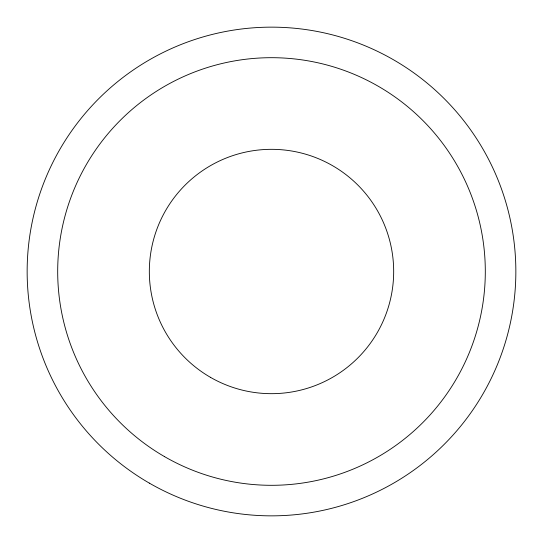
<?xml version="1.0" encoding="UTF-8"?>
<svg xmlns="http://www.w3.org/2000/svg" width="543" height="543" viewBox="0 0 543 543"><rect width="100%" height="100%" fill="white"/><g stroke="black" fill="none" stroke-linecap="round" stroke-linejoin="round"><path stroke-width="0.81" d="M210.412 377.304A122.175 122.175 0 0 0 393.675 271.5A122.175 122.175 0 0 0 210.412 165.696A122.175 122.175 0 0 0 210.412 377.304M149.325 483.114A244.35 244.35 0 0 0 515.85 271.5A244.35 244.35 0 0 0 149.325 59.886A244.35 244.35 0 0 0 149.325 483.114M164.597 456.663A213.806 213.806 0 0 0 485.306 271.5A213.806 213.806 0 0 0 164.597 86.337A213.806 213.806 0 0 0 164.597 456.663"/></g></svg>
